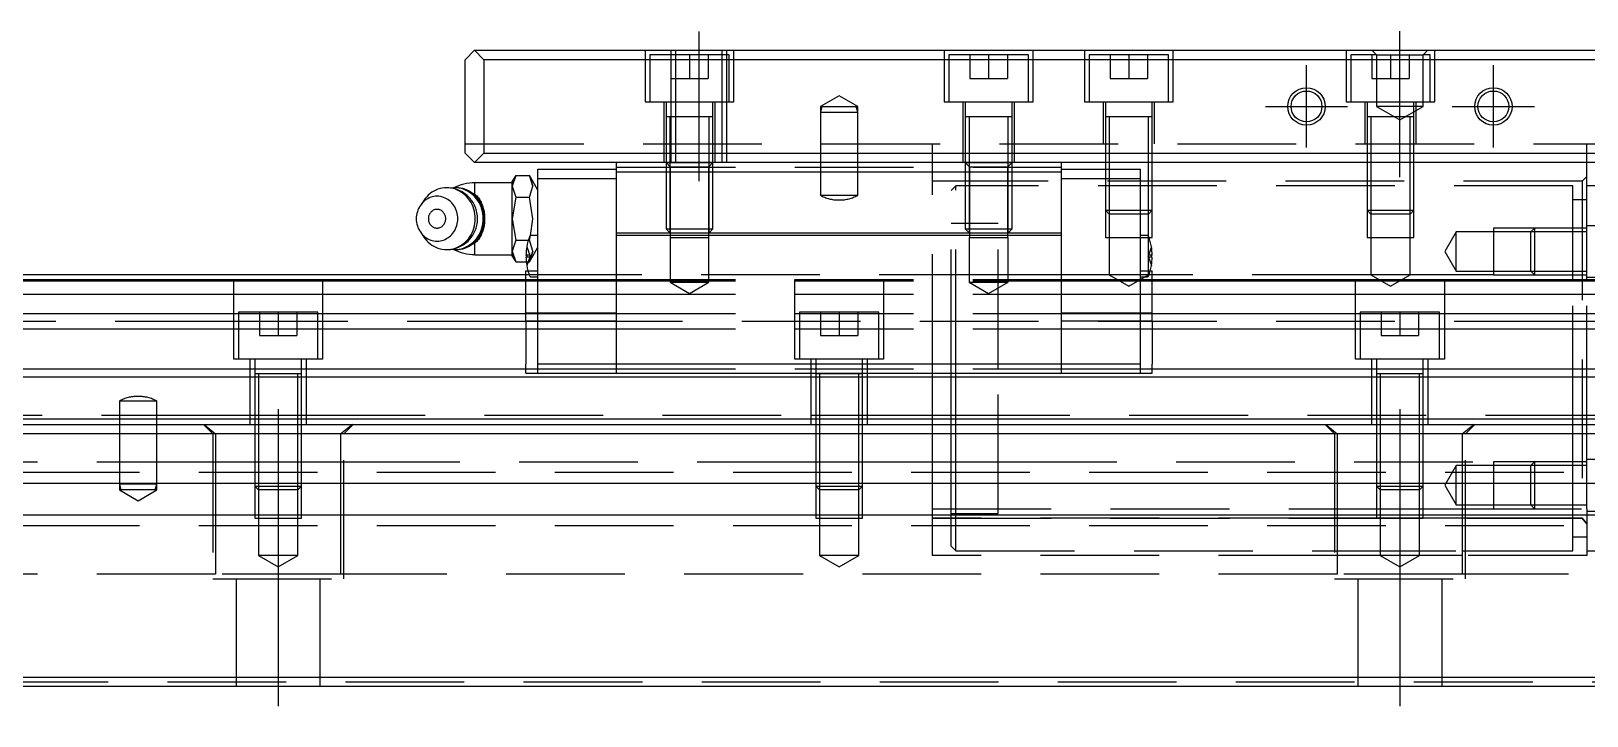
# Model space of a CAD drawing. Extents: x -20 to 1009, y -337 to 120.
# Drawn here: x 233.6 to 400, y -313.3 to -240.1 of the extents above; entities that cross this region are included whole.
import ezdxf

# ---------------------------------------------------------------- set-up
doc = ezdxf.new("R2010")
doc.units = 0
doc.linetypes.add('CENTER', pattern=[50.8, 31.75, -6.35, 6.35, -6.35])
doc.linetypes.add('DASHED', pattern=[19.05, 12.7, -6.35])
doc.layers.get('0').update_dxf_attribs({"linetype": 'CONTINUOUS'})
doc.layers.add('CENTER', color=1, linetype='CENTER')

msp = doc.modelspace()

# ---------------------------------------------------------------- linework, layer by layer
at = {"color": 7, "linetype": 'CONTINUOUS'}
for p, q in [((281, -242.12), (280, -243.12)), ((281, -242.12), (479, -242.12)), ((282, -243.12), (281, -242.12)), ((280, -253.12), (280, -243.12)), ((282, -243.12), (282, -253.12)), ((478, -243.12), (282, -243.12)), ((280, -253.12), (281, -254.12)), ((281, -254.12), (282, -253.12)), ((479, -254.12), (281, -254.12)), ((282, -253.12), (478, -253.12)), ((296.2, -255.12), (296.2, -254.12)), ((343.8, -255.12), (343.8, -254.12)), ((400, -266.62), (400, -254.12)), ((285.04, -256.27), (281.04, -256.27)), ((281.04, -257.51), (281.04, -256.27)), ((285.4, -255.5), (285.04, -256.12)), ((285.4, -255.5), (285.04, -256.66)), ((285.04, -256.66), (285.04, -256.12)), ((285.4, -255.5), (285.4, -255.5)), ((285.4, -255.5), (286.87, -255.5)), ((287.22, -256.12), (286.87, -255.5)), ((287.22, -256.66), (286.87, -255.5)), ((287.77, -257.06), (287.22, -256.12)), ((287.77, -255.82), (287.77, -254.82)), ((287.77, -254.82), (296.2, -254.82)), ((287.77, -275.62), (287.77, -255.82)), ((287.77, -255.82), (296.2, -255.82)), ((296.2, -255.12), (343.8, -255.12)), ((296.2, -261.62), (296.2, -255.12)), ((343.8, -254.82), (352.23, -254.82)), ((343.8, -261.62), (343.8, -255.12)), ((343.8, -255.82), (352.23, -255.82)), ((352.23, -255.82), (352.23, -254.82)), ((352.23, -275.62), (352.23, -255.82)), ((275.71, -257.96), (275.56, -258.16)), ((275.88, -257.77), (275.71, -257.96)), ((275.99, -257.98), (275.84, -258.07)), ((276.05, -257.6), (275.88, -257.77)), ((276.15, -257.9), (275.99, -257.98)), ((276.24, -257.44), (276.05, -257.6)), ((276.31, -257.83), (276.15, -257.9)), ((276.44, -257.3), (276.24, -257.44)), ((276.48, -257.78), (276.31, -257.83)), ((276.64, -257.17), (276.44, -257.3)), ((276.65, -257.75), (276.48, -257.78)), ((276.86, -257.07), (276.64, -257.17)), ((276.82, -257.73), (276.65, -257.75)), ((277, -257.72), (276.82, -257.73)), ((277.08, -256.98), (276.86, -257.07)), ((277.17, -257.73), (277, -257.72)), ((277.31, -256.91), (277.08, -256.98)), ((277.34, -257.75), (277.17, -257.73)), ((277.55, -256.86), (277.31, -256.91)), ((277.51, -257.79), (277.34, -257.75)), ((277.68, -257.84), (277.51, -257.79)), ((277.78, -256.83), (277.55, -256.86)), ((277.84, -257.91), (277.68, -257.84)), ((278.02, -256.82), (277.78, -256.83)), ((278, -257.99), (277.84, -257.91)), ((278.26, -256.83), (278.02, -256.82)), ((278.26, -256.83), (278.19, -256.82)), ((278.5, -256.86), (278.26, -256.83)), ((278.42, -256.84), (278.26, -256.83)), ((278.58, -256.87), (278.42, -256.84)), ((278.88, -256.82), (278.47, -256.85)), ((278.73, -256.91), (278.5, -256.86)), ((278.74, -256.9), (278.58, -256.87)), ((278.96, -256.98), (278.73, -256.91)), ((278.9, -256.94), (278.74, -256.9)), ((279.12, -256.83), (278.88, -256.82)), ((279.03, -256.82), (278.88, -256.82)), ((279.06, -256.99), (278.9, -256.94)), ((279.19, -257.07), (278.96, -256.98)), ((279.27, -256.83), (279.03, -256.82)), ((279.22, -257.05), (279.06, -256.99)), ((279.36, -256.86), (279.12, -256.83)), ((279.4, -257.18), (279.19, -257.07)), ((279.37, -257.11), (279.22, -257.05)), ((279.51, -256.86), (279.27, -256.83)), ((279.59, -256.91), (279.36, -256.86)), ((279.52, -257.18), (279.37, -257.11)), ((279.61, -257.31), (279.4, -257.18)), ((279.74, -256.91), (279.51, -256.86)), ((279.66, -257.26), (279.52, -257.18)), ((279.82, -256.98), (279.59, -256.91)), ((279.81, -257.45), (279.61, -257.31)), ((279.8, -257.34), (279.66, -257.26)), ((279.97, -256.98), (279.74, -256.91)), ((279.94, -257.44), (279.8, -257.34)), ((280, -257.61), (279.81, -257.45)), ((280.04, -257.07), (279.82, -256.98)), ((280.07, -257.54), (279.94, -257.44)), ((280.2, -257.07), (279.97, -256.98)), ((280.17, -257.79), (280, -257.61)), ((280.26, -257.18), (280.04, -257.07)), ((280.2, -257.64), (280.07, -257.54)), ((280.34, -257.98), (280.17, -257.79)), ((280.42, -257.18), (280.2, -257.07)), ((280.32, -257.76), (280.2, -257.64)), ((280.47, -257.31), (280.26, -257.18)), ((280.28, -257.11), (281.04, -257.51)), ((280.44, -257.87), (280.32, -257.76)), ((280.49, -258.18), (280.34, -257.98)), ((280.62, -257.31), (280.42, -257.18)), ((280.55, -258), (280.44, -257.87)), ((280.67, -257.45), (280.47, -257.31)), ((280.82, -257.45), (280.62, -257.31)), ((280.86, -257.61), (280.67, -257.45)), ((281.01, -257.61), (280.82, -257.45)), ((281.03, -257.79), (280.86, -257.61)), ((281.19, -257.79), (281.01, -257.61)), ((281.2, -257.98), (281.03, -257.79)), ((281.04, -257.51), (281.14, -257.6)), ((281.14, -257.6), (281.23, -257.69)), ((281.35, -257.98), (281.19, -257.79)), ((281.34, -258.18), (281.2, -257.98)), ((281.23, -257.69), (281.32, -257.79)), ((281.32, -257.79), (281.41, -257.9)), ((281.5, -258.18), (281.35, -257.98)), ((281.41, -257.9), (281.49, -258.01)), ((285.04, -260.12), (285.04, -256.66)), ((285.04, -256.66), (285.4, -257.81)), ((285.4, -257.81), (285.04, -260.12)), ((285.4, -257.81), (286.87, -257.81)), ((286.87, -257.81), (287.22, -256.66)), ((287.22, -260.12), (286.87, -257.81)), ((407.77, -256.62), (400, -256.62)), ((274.83, -259.55), (274.8, -259.74)), ((274.88, -259.37), (274.83, -259.55)), ((274.94, -259.19), (274.88, -259.37)), ((275.02, -259.02), (274.94, -259.19)), ((275.1, -258.85), (275.02, -259.02)), ((275.2, -258.7), (275.1, -258.85)), ((275.56, -258.16), (275.2, -258.7)), ((275.31, -258.55), (275.2, -258.7)), ((275.43, -258.41), (275.31, -258.55)), ((275.56, -258.28), (275.43, -258.41)), ((275.69, -258.17), (275.56, -258.28)), ((275.84, -258.07), (275.69, -258.17)), ((276.19, -259.62), (276.15, -259.7)), ((276.23, -259.55), (276.19, -259.62)), ((276.28, -259.48), (276.23, -259.55)), ((276.33, -259.41), (276.28, -259.48)), ((276.39, -259.35), (276.33, -259.41)), ((276.46, -259.3), (276.39, -259.35)), ((276.52, -259.25), (276.46, -259.3)), ((276.59, -259.21), (276.52, -259.25)), ((276.67, -259.18), (276.59, -259.21)), ((276.75, -259.15), (276.67, -259.18)), ((276.82, -259.14), (276.75, -259.15)), ((276.9, -259.12), (276.82, -259.14)), ((276.99, -259.12), (276.9, -259.12)), ((277.07, -259.12), (276.99, -259.12)), ((277.15, -259.14), (277.07, -259.12)), ((277.22, -259.15), (277.15, -259.14)), ((277.3, -259.18), (277.22, -259.15)), ((277.38, -259.21), (277.3, -259.18)), ((277.45, -259.25), (277.38, -259.21)), ((277.52, -259.3), (277.45, -259.25)), ((277.58, -259.35), (277.52, -259.3)), ((277.64, -259.41), (277.58, -259.35)), ((277.69, -259.48), (277.64, -259.41)), ((277.74, -259.55), (277.69, -259.48)), ((277.79, -259.62), (277.74, -259.55)), ((277.82, -259.7), (277.79, -259.62)), ((278.15, -258.08), (278, -257.99)), ((278.29, -258.18), (278.15, -258.08)), ((278.43, -258.3), (278.29, -258.18)), ((278.56, -258.43), (278.43, -258.3)), ((278.67, -258.57), (278.56, -258.43)), ((278.78, -258.71), (278.67, -258.57)), ((278.88, -258.87), (278.78, -258.71)), ((278.96, -259.03), (278.88, -258.87)), ((279.03, -259.2), (278.96, -259.03)), ((279.09, -259.38), (279.03, -259.2)), ((279.14, -259.56), (279.09, -259.38)), ((279.18, -259.75), (279.14, -259.56)), ((280.62, -258.4), (280.49, -258.18)), ((280.65, -258.13), (280.55, -258)), ((280.74, -258.62), (280.62, -258.4)), ((280.75, -258.26), (280.65, -258.13)), ((280.84, -258.86), (280.74, -258.62)), ((280.84, -258.4), (280.75, -258.26)), ((280.92, -258.54), (280.84, -258.4)), ((280.92, -259.1), (280.84, -258.86)), ((280.99, -258.69), (280.92, -258.54)), ((280.98, -259.35), (280.92, -259.1)), ((281.03, -259.6), (280.98, -259.35)), ((281.06, -258.84), (280.99, -258.69)), ((281.06, -259.86), (281.03, -259.6)), ((281.12, -259), (281.06, -258.84)), ((281.17, -259.15), (281.12, -259)), ((281.22, -259.31), (281.17, -259.15)), ((281.25, -259.47), (281.22, -259.31)), ((281.28, -259.63), (281.25, -259.47)), ((281.3, -259.8), (281.28, -259.63)), ((281.48, -258.4), (281.34, -258.18)), ((281.59, -258.62), (281.48, -258.4)), ((281.49, -258.01), (281.56, -258.12)), ((281.63, -258.4), (281.5, -258.18)), ((281.56, -258.12), (281.63, -258.25)), ((281.69, -258.86), (281.59, -258.62)), ((281.63, -258.25), (281.7, -258.37)), ((281.75, -258.62), (281.63, -258.4)), ((281.78, -259.1), (281.69, -258.86)), ((281.7, -258.37), (281.76, -258.5)), ((281.85, -258.86), (281.75, -258.62)), ((281.76, -258.5), (281.82, -258.64)), ((281.84, -259.35), (281.78, -259.1)), ((281.82, -258.64), (281.86, -258.75)), ((281.89, -259.6), (281.84, -259.35)), ((281.93, -259.1), (281.85, -258.86)), ((281.86, -258.75), (281.9, -258.87)), ((281.92, -259.86), (281.89, -259.6)), ((281.9, -258.87), (281.93, -258.99)), ((281.93, -258.99), (281.96, -259.11)), ((282, -259.35), (281.93, -259.1)), ((281.96, -259.11), (281.99, -259.23)), ((281.99, -259.23), (282.02, -259.36)), ((282.04, -259.6), (282, -259.35)), ((282.02, -259.36), (282.04, -259.51)), ((282.04, -259.51), (282.06, -259.66)), ((282.07, -259.86), (282.04, -259.6)), ((274.8, -259.74), (274.77, -259.93)), ((274.77, -259.93), (274.77, -260.12)), ((274.77, -260.12), (274.77, -260.31)), ((274.77, -260.31), (274.8, -260.5)), ((274.8, -260.5), (274.83, -260.69)), ((274.83, -260.69), (274.88, -260.87)), ((274.88, -260.87), (274.94, -261.05)), ((274.94, -261.05), (275.02, -261.22)), ((275.02, -261.22), (275.1, -261.39)), ((276.08, -259.95), (276.06, -260.03)), ((276.06, -260.03), (276.06, -260.12)), ((276.06, -260.12), (276.06, -260.21)), ((276.06, -260.21), (276.08, -260.29)), ((276.09, -259.86), (276.08, -259.95)), ((276.08, -260.29), (276.09, -260.38)), ((276.12, -259.78), (276.09, -259.86)), ((276.09, -260.38), (276.12, -260.46)), ((276.15, -259.7), (276.12, -259.78)), ((276.12, -260.46), (276.15, -260.54)), ((276.15, -260.54), (276.19, -260.62)), ((276.19, -260.62), (276.23, -260.69)), ((276.23, -260.69), (276.28, -260.76)), ((276.28, -260.76), (276.33, -260.83)), ((276.33, -260.83), (276.39, -260.89)), ((276.39, -260.89), (276.46, -260.94)), ((276.46, -260.94), (276.52, -260.99)), ((276.52, -260.99), (276.59, -261.03)), ((276.59, -261.03), (276.67, -261.06)), ((276.67, -261.06), (276.75, -261.09)), ((276.75, -261.09), (276.82, -261.1)), ((276.82, -261.1), (276.9, -261.12)), ((276.9, -261.12), (276.99, -261.12)), ((276.99, -261.12), (277.07, -261.12)), ((277.07, -261.12), (277.15, -261.1)), ((277.15, -261.1), (277.22, -261.09)), ((277.22, -261.09), (277.3, -261.06)), ((277.3, -261.06), (277.38, -261.03)), ((277.38, -261.03), (277.45, -260.99)), ((277.45, -260.99), (277.52, -260.94)), ((277.52, -260.94), (277.58, -260.89)), ((277.58, -260.89), (277.64, -260.83)), ((277.64, -260.83), (277.69, -260.76)), ((277.69, -260.76), (277.74, -260.69)), ((277.74, -260.69), (277.79, -260.62)), ((277.79, -260.62), (277.82, -260.54)), ((277.85, -259.78), (277.82, -259.7)), ((277.82, -260.54), (277.85, -260.46)), ((277.88, -259.86), (277.85, -259.78)), ((277.85, -260.46), (277.88, -260.38)), ((277.9, -259.95), (277.88, -259.86)), ((277.88, -260.38), (277.9, -260.29)), ((277.91, -260.03), (277.9, -259.95)), ((277.9, -260.29), (277.91, -260.21)), ((277.91, -260.12), (277.91, -260.03)), ((277.91, -260.21), (277.91, -260.12)), ((278.88, -261.37), (278.96, -261.21)), ((278.96, -261.21), (279.03, -261.04)), ((279.03, -261.04), (279.09, -260.86)), ((279.09, -260.86), (279.14, -260.68)), ((279.14, -260.68), (279.18, -260.49)), ((279.2, -259.93), (279.18, -259.75)), ((279.18, -260.49), (279.2, -260.31)), ((279.2, -260.12), (279.2, -259.93)), ((279.2, -260.31), (279.2, -260.12)), ((280.84, -261.38), (280.92, -261.14)), ((280.92, -261.14), (280.98, -260.89)), ((280.98, -260.89), (281.03, -260.64)), ((281.03, -260.64), (281.06, -260.38)), ((281.04, -261.45), (281.1, -261.3)), ((281.07, -260.12), (281.06, -259.86)), ((281.06, -260.38), (281.07, -260.12)), ((281.1, -261.3), (281.16, -261.14)), ((281.16, -261.14), (281.2, -260.99)), ((281.2, -260.99), (281.24, -260.83)), ((281.24, -260.83), (281.27, -260.67)), ((281.27, -260.67), (281.3, -260.5)), ((281.31, -259.96), (281.3, -259.8)), ((281.3, -260.5), (281.31, -260.34)), ((281.32, -260.12), (281.31, -259.96)), ((281.31, -260.34), (281.32, -260.18)), ((281.32, -260.18), (281.32, -260.12)), ((281.69, -261.38), (281.78, -261.14)), ((281.78, -261.14), (281.84, -260.89)), ((281.84, -260.89), (281.89, -260.64)), ((281.85, -261.38), (281.93, -261.14)), ((281.89, -260.64), (281.92, -260.38)), ((281.95, -261.18), (281.91, -261.32)), ((281.93, -260.12), (281.92, -259.86)), ((281.92, -260.38), (281.93, -260.12)), ((281.93, -261.14), (282, -260.89)), ((281.99, -261.03), (281.95, -261.18)), ((282.02, -260.88), (281.99, -261.03)), ((282, -260.89), (282.04, -260.64)), ((282.04, -260.76), (282.02, -260.88)), ((282.04, -260.64), (282.07, -260.38)), ((282.05, -260.63), (282.04, -260.76)), ((282.06, -260.5), (282.05, -260.63)), ((282.06, -259.66), (282.07, -259.81)), ((282.07, -260.38), (282.06, -260.5)), ((282.07, -259.81), (282.08, -259.97)), ((282.08, -260.12), (282.07, -259.86)), ((282.07, -260.38), (282.08, -260.12)), ((282.08, -260.25), (282.07, -260.38)), ((282.08, -259.97), (282.08, -260.12)), ((282.08, -260.12), (282.08, -260.12)), ((282.08, -260.12), (282.08, -260.25)), ((285.04, -263.58), (285.04, -260.12)), ((285.04, -260.12), (285.4, -262.43)), ((287, -261.92), (287.22, -260.12)), ((275.1, -261.39), (275.2, -261.54)), ((275.2, -261.54), (275.31, -261.69)), ((275.2, -261.54), (275.56, -262.08)), ((275.31, -261.69), (275.43, -261.83)), ((275.43, -261.83), (275.56, -261.96)), ((275.56, -261.96), (275.69, -262.07)), ((275.56, -262.08), (275.71, -262.28)), ((275.69, -262.07), (275.84, -262.17)), ((275.71, -262.28), (275.88, -262.47)), ((275.84, -262.17), (275.99, -262.26)), ((275.88, -262.47), (276.05, -262.64)), ((275.99, -262.26), (276.15, -262.34)), ((276.05, -262.64), (276.24, -262.8)), ((276.15, -262.34), (276.31, -262.41)), ((276.24, -262.8), (276.44, -262.94)), ((276.31, -262.41), (276.48, -262.46)), ((276.44, -262.94), (276.64, -263.07)), ((276.48, -262.46), (276.65, -262.49)), ((276.65, -262.49), (276.82, -262.51)), ((276.82, -262.51), (277, -262.52)), ((277, -262.52), (277.17, -262.51)), ((277.17, -262.51), (277.34, -262.49)), ((277.34, -262.49), (277.51, -262.45)), ((277.51, -262.45), (277.68, -262.4)), ((277.68, -262.4), (277.84, -262.33)), ((277.84, -262.33), (278, -262.25)), ((278, -262.25), (278.15, -262.16)), ((278.15, -262.16), (278.29, -262.06)), ((278.29, -262.06), (278.43, -261.94)), ((278.43, -261.94), (278.56, -261.81)), ((278.56, -261.81), (278.67, -261.67)), ((278.67, -261.67), (278.78, -261.53)), ((278.78, -261.53), (278.88, -261.37)), ((279.4, -263.06), (279.61, -262.93)), ((279.61, -262.93), (279.81, -262.79)), ((279.64, -262.99), (279.78, -262.91)), ((279.78, -262.91), (279.92, -262.82)), ((279.81, -262.79), (280, -262.63)), ((279.92, -262.82), (280.05, -262.72)), ((280, -262.63), (280.17, -262.45)), ((280.05, -262.72), (280.18, -262.62)), ((280.17, -262.45), (280.34, -262.26)), ((280.18, -262.62), (280.3, -262.51)), ((280.26, -263.06), (280.47, -262.93)), ((281.04, -262.73), (280.28, -263.13)), ((280.3, -262.51), (280.41, -262.39)), ((280.34, -262.26), (280.49, -262.06)), ((280.41, -262.39), (280.52, -262.27)), ((280.42, -263.06), (280.62, -262.93)), ((280.47, -262.93), (280.67, -262.79)), ((280.49, -262.06), (280.62, -261.84)), ((280.52, -262.27), (280.62, -262.14)), ((280.62, -261.84), (280.74, -261.62)), ((280.62, -262.14), (280.72, -262.01)), ((280.62, -262.93), (280.82, -262.79)), ((280.67, -262.79), (280.86, -262.63)), ((280.72, -262.01), (280.81, -261.88)), ((280.74, -261.62), (280.84, -261.38)), ((280.81, -261.88), (280.89, -261.74)), ((280.82, -262.79), (281.01, -262.63)), ((280.86, -262.63), (281.03, -262.45)), ((280.89, -261.74), (280.97, -261.59)), ((280.97, -261.59), (281.04, -261.45)), ((281.01, -262.63), (281.19, -262.45)), ((281.03, -262.45), (281.2, -262.26)), ((281.14, -262.64), (281.04, -262.73)), ((281.04, -263.97), (281.04, -262.73)), ((281.23, -262.55), (281.14, -262.64)), ((281.19, -262.45), (281.35, -262.26)), ((281.2, -262.26), (281.34, -262.06)), ((281.32, -262.45), (281.23, -262.55)), ((281.41, -262.34), (281.32, -262.45)), ((281.34, -262.06), (281.48, -261.84)), ((281.35, -262.26), (281.5, -262.06)), ((281.49, -262.23), (281.41, -262.34)), ((281.48, -261.84), (281.59, -261.62)), ((281.56, -262.12), (281.49, -262.23)), ((281.5, -262.06), (281.63, -261.84)), ((281.63, -261.99), (281.56, -262.12)), ((281.59, -261.62), (281.69, -261.38)), ((281.63, -261.84), (281.75, -261.62)), ((281.7, -261.87), (281.63, -261.99)), ((281.76, -261.74), (281.7, -261.87)), ((281.75, -261.62), (281.85, -261.38)), ((281.82, -261.6), (281.76, -261.74)), ((281.87, -261.46), (281.82, -261.6)), ((281.91, -261.32), (281.87, -261.46)), ((285.4, -262.43), (285.04, -263.58)), ((285.4, -262.43), (286.74, -262.43)), ((287.77, -261.92), (286.99, -261.92)), ((296.2, -261.87), (296.2, -261.62)), ((296.2, -261.62), (343.8, -261.62)), ((296.2, -275.62), (296.2, -261.87)), ((296.2, -261.87), (343.8, -261.87)), ((343.8, -261.87), (343.8, -261.62)), ((343.8, -275.62), (343.8, -261.87)), ((353.01, -261.92), (352.23, -261.92)), ((276.64, -263.07), (276.86, -263.17)), ((276.86, -263.17), (277.08, -263.26)), ((277.08, -263.26), (277.31, -263.33)), ((277.31, -263.33), (277.55, -263.38)), ((277.55, -263.38), (277.78, -263.41)), ((277.78, -263.41), (278.02, -263.42)), ((278.02, -263.42), (278.26, -263.41)), ((278.19, -263.42), (278.25, -263.41)), ((278.25, -263.41), (278.41, -263.4)), ((278.26, -263.41), (278.5, -263.38)), ((278.41, -263.4), (278.57, -263.37)), ((278.47, -263.39), (278.88, -263.42)), ((278.5, -263.38), (278.73, -263.33)), ((278.57, -263.37), (278.73, -263.34)), ((278.73, -263.33), (278.96, -263.26)), ((278.73, -263.34), (278.89, -263.3)), ((278.88, -263.42), (279.12, -263.41)), ((278.88, -263.42), (279.03, -263.42)), ((278.89, -263.3), (279.05, -263.26)), ((278.96, -263.26), (279.19, -263.17)), ((279.03, -263.42), (279.27, -263.41)), ((279.05, -263.26), (279.2, -263.2)), ((279.12, -263.41), (279.36, -263.38)), ((279.19, -263.17), (279.4, -263.06)), ((279.2, -263.2), (279.35, -263.14)), ((279.27, -263.41), (279.51, -263.38)), ((279.35, -263.14), (279.5, -263.07)), ((279.36, -263.38), (279.59, -263.33)), ((279.5, -263.07), (279.64, -262.99)), ((279.51, -263.38), (279.74, -263.33)), ((279.59, -263.33), (279.82, -263.26)), ((279.74, -263.33), (279.97, -263.26)), ((279.82, -263.26), (280.04, -263.17)), ((279.97, -263.26), (280.2, -263.17)), ((280.04, -263.17), (280.26, -263.06)), ((280.2, -263.17), (280.42, -263.06)), ((281.04, -263.97), (285.04, -263.97)), ((285.04, -264.12), (285.04, -263.58)), ((285.04, -263.58), (285.4, -264.74)), ((285.04, -264.12), (285.4, -264.74)), ((286.5, -264.02), (286.58, -264.02)), ((286.58, -264.22), (286.5, -264.22)), ((286.58, -264.02), (286.58, -264.22)), ((353.42, -264.22), (353.42, -264.02)), ((353.42, -264.02), (353.5, -264.02)), ((353.5, -264.22), (353.42, -264.22)), ((286.5, -266.12), (28, -266.12)), ((285.4, -264.74), (285.4, -264.74)), ((285.4, -264.74), (286.53, -264.74)), ((286.5, -268.29), (286.5, -265.69)), ((286.5, -265.69), (286.71, -265.69)), ((353.29, -265.69), (353.5, -265.69)), ((353.5, -268.29), (353.5, -265.69)), ((0, -266.62), (286.5, -266.62)), ((0, -266.78), (286.5, -266.78)), ((286.99, -266.32), (287.77, -266.32)), ((352.23, -266.32), (353.01, -266.32)), ((353.5, -266.62), (406.5, -266.62)), ((353.5, -266.78), (406.5, -266.78)), ((0, -268.18), (286.5, -268.18)), ((286.5, -270.2), (286.5, -268.29)), ((353.5, -268.18), (406.5, -268.18)), ((353.5, -270.2), (353.5, -268.29)), ((0, -270.26), (286.5, -270.26)), ((286.5, -270.2), (287.77, -270.2)), ((286.5, -271.05), (286.5, -270.2)), ((286.5, -271.05), (286.5, -275.66)), ((286.5, -271.05), (287.77, -271.05)), ((352.23, -270.2), (353.5, -270.2)), ((352.23, -271.05), (353.5, -271.05)), ((353.5, -271.05), (353.5, -270.2)), ((353.5, -270.26), (406.5, -270.26)), ((353.5, -271.05), (353.5, -275.66)), ((0, -271.88), (286.5, -271.88)), ((353.5, -271.88), (406.5, -271.88)), ((0, -276.17), (286.5, -276.17)), ((286.5, -276.62), (286.5, -275.66)), ((287.77, -276.62), (287.77, -275.62)), ((287.77, -275.62), (296.2, -275.62)), ((296.2, -276.62), (296.2, -275.62)), ((296.2, -275.62), (343.8, -275.62)), ((343.8, -275.62), (352.23, -275.62)), ((343.8, -276.62), (343.8, -275.62)), ((352.23, -276.62), (352.23, -275.62)), ((353.5, -276.62), (353.5, -275.66)), ((353.5, -276.17), (406.5, -276.17)), ((0, -277.02), (760, -277.02)), ((286.5, -276.62), (287.77, -276.62)), ((287.77, -276.62), (296.2, -276.62)), ((296.2, -276.62), (343.8, -276.62)), ((343.8, -276.62), (352.23, -276.62)), ((352.23, -276.62), (353.5, -276.62)), ((0, -281.52), (760, -281.52)), ((1, -282.12), (759, -282.12)), ((758, -283.12), (2, -283.12)), ((758, -288.42), (2, -288.42)), ((758, -291.82), (2, -291.82)), ((2, -309.12), (758, -309.12)), ((759, -310.12), (1, -310.12))]:
    msp.add_line(p, q, dxfattribs=at)
at = {"color": 3, "linetype": 'DASHED'}
for p, q in [((299.25, -242.12), (299.25, -247.62)), ((299.75, -242.62), (299.75, -247.62)), ((308.25, -242.62), (299.75, -242.62)), ((302, -242.12), (302, -242.62)), ((302, -242.62), (302, -245.12)), ((302.5, -242.12), (302.5, -254.12)), ((304, -242.62), (304, -245.12)), ((306, -242.62), (306, -245.12)), ((307.5, -254.12), (307.5, -242.12)), ((308, -242.62), (308, -242.12)), ((308, -247.62), (308, -242.62)), ((308.25, -247.62), (308.25, -242.62)), ((308.75, -247.62), (308.75, -242.12)), ((331.25, -242.12), (331.25, -247.62)), ((331.75, -242.62), (331.75, -247.62)), ((340.25, -242.62), (331.75, -242.62)), ((334, -242.62), (334, -245.12)), ((336, -242.62), (336, -245.12)), ((338, -242.62), (338, -245.12)), ((340.25, -247.62), (340.25, -242.62)), ((340.75, -247.62), (340.75, -242.12)), ((346.25, -242.12), (346.25, -247.62)), ((346.75, -242.62), (346.75, -247.62)), ((355.25, -242.62), (346.75, -242.62)), ((349, -242.62), (349, -245.12)), ((351, -242.62), (351, -245.12)), ((353, -242.62), (353, -245.12)), ((355.25, -247.62), (355.25, -242.62)), ((355.75, -247.62), (355.75, -242.12)), ((374.25, -242.12), (374.25, -247.62)), ((374.75, -242.62), (374.75, -247.62)), ((377.5, -242.62), (374.75, -242.62)), ((377, -242.12), (377.5, -242.62)), ((377, -242.62), (377, -245.12)), ((377.5, -242.62), (377.5, -248.12)), ((377.5, -242.62), (382.5, -242.62)), ((379, -242.62), (379, -245.12)), ((381, -242.62), (381, -245.12)), ((382.5, -242.62), (383, -242.12)), ((382.5, -248.12), (382.5, -242.62)), ((383.25, -242.62), (382.5, -242.62)), ((383.25, -247.62), (383.25, -242.62)), ((383.75, -247.62), (383.75, -242.12)), ((302, -245.12), (302, -247.62)), ((302, -245.12), (304, -245.12)), ((304, -245.12), (306, -245.12)), ((334, -245.12), (336, -245.12)), ((336, -245.12), (338, -245.12)), ((349, -245.12), (351, -245.12)), ((351, -245.12), (353, -245.12)), ((377, -245.12), (379, -245.12)), ((379, -245.12), (381, -245.12)), ((299.25, -247.62), (308.75, -247.62)), ((301.25, -247.62), (301.25, -254.12)), ((301.5, -247.62), (301.5, -249.22)), ((302, -247.62), (302, -249.22)), ((306.5, -249.22), (306.5, -247.62)), ((306.75, -254.12), (306.75, -247.62)), ((308, -254.12), (308, -247.62)), ((320, -246.97), (318, -248.12)), ((322, -248.12), (320, -246.97)), ((331.25, -247.62), (340.75, -247.62)), ((333.25, -247.62), (333.25, -254.12)), ((333.5, -247.62), (333.5, -249.22)), ((338.5, -249.22), (338.5, -247.62)), ((338.75, -254.12), (338.75, -247.62)), ((346.25, -247.62), (355.75, -247.62)), ((348.25, -247.62), (348.25, -252.12)), ((348.5, -247.62), (348.5, -249.22)), ((353.5, -249.22), (353.5, -247.62)), ((353.75, -252.12), (353.75, -247.62)), ((374.25, -247.62), (383.75, -247.62)), ((376.25, -247.62), (376.25, -252.12)), ((376.5, -247.62), (376.5, -249.22)), ((381.5, -249.22), (381.5, -247.62)), ((381.75, -252.12), (381.75, -247.62)), ((306.5, -249.22), (301.5, -249.22)), ((301.5, -249.22), (301.5, -249.23)), ((301.5, -249.22), (301.5, -254.12)), ((301.5, -249.22), (301.5, -249.22)), ((301.9, -249.22), (301.9, -254.12)), ((302, -249.22), (302, -254.12)), ((306.1, -254.12), (306.1, -249.22)), ((306.5, -249.23), (306.5, -249.22)), ((306.5, -249.22), (306.5, -249.22)), ((306.5, -254.12), (306.5, -249.22)), ((318, -248.12), (318, -248.75)), ((318.17, -248.12), (318, -248.75)), ((318, -248.12), (320, -248.12)), ((318, -248.75), (318, -254.12)), ((318, -248.75), (322, -248.75)), ((320, -248.12), (322, -248.12)), ((322, -248.75), (321.83, -248.12)), ((322, -248.75), (322, -248.12)), ((322, -254.12), (322, -248.75)), ((338.5, -249.22), (333.5, -249.22)), ((338.5, -249.22), (333.5, -249.22)), ((338.5, -249.22), (333.5, -249.22)), ((338.5, -249.22), (333.5, -249.22)), ((338.5, -249.22), (333.5, -249.22)), ((333.5, -249.22), (333.5, -249.23)), ((333.5, -249.22), (333.5, -254.12)), ((333.5, -249.22), (333.5, -249.22)), ((333.9, -249.22), (333.9, -254.12)), ((338.1, -254.12), (338.1, -249.22)), ((338.5, -249.23), (338.5, -249.22)), ((338.5, -249.22), (338.5, -249.22)), ((338.5, -254.12), (338.5, -249.22)), ((353.5, -249.22), (348.5, -249.22)), ((353.5, -249.22), (348.5, -249.22)), ((348.5, -249.22), (348.5, -252.12)), ((348.5, -249.22), (348.5, -249.22)), ((348.5, -249.22), (348.5, -249.23)), ((348.9, -249.22), (348.9, -252.12)), ((353.1, -252.12), (353.1, -249.22)), ((353.5, -252.12), (353.5, -249.22)), ((353.5, -249.22), (353.5, -249.22)), ((353.5, -249.23), (353.5, -249.22)), ((381.5, -249.22), (376.5, -249.22)), ((381.5, -249.22), (376.5, -249.22)), ((381.5, -249.22), (376.5, -249.22)), ((376.5, -249.22), (376.5, -252.12)), ((376.5, -249.22), (376.5, -249.22)), ((376.5, -249.22), (376.5, -249.23)), ((376.9, -249.22), (376.9, -252.12)), ((377.5, -248.12), (380, -249.56)), ((382.5, -248.12), (377.5, -248.12)), ((380, -249.56), (382.5, -248.12)), ((381.1, -252.12), (381.1, -249.22)), ((381.5, -249.22), (381.5, -249.22)), ((381.5, -252.12), (381.5, -249.22)), ((381.5, -249.23), (381.5, -249.22)), ((280, -252.12), (480, -252.12)), ((330, -254.12), (330, -252.12)), ((348.5, -252.12), (348.5, -259.22)), ((348.5, -252.12), (348.5, -259.22)), ((348.9, -252.12), (348.9, -259.62)), ((353.1, -259.62), (353.1, -252.12)), ((353.5, -259.22), (353.5, -252.12)), ((353.5, -259.22), (353.5, -252.12)), ((376.5, -252.12), (376.5, -259.22)), ((376.5, -252.12), (376.5, -259.22)), ((376.9, -252.12), (376.9, -259.62)), ((381.1, -259.62), (381.1, -252.12)), ((381.5, -259.22), (381.5, -252.12)), ((381.5, -259.22), (381.5, -252.12)), ((400, -254.12), (400, -252.12)), ((296.2, -254.62), (343.8, -254.62)), ((301.5, -254.12), (301.94, -254.56)), ((301.5, -254.12), (301.5, -261.22)), ((301.5, -254.12), (306.5, -254.12)), ((301.9, -254.12), (301.9, -261.62)), ((301.94, -254.56), (301.94, -262.12)), ((301.94, -254.56), (306.06, -254.56)), ((306.06, -254.56), (306.5, -254.12)), ((306.06, -262.12), (306.06, -254.56)), ((306.1, -261.62), (306.1, -254.12)), ((306.5, -261.22), (306.5, -254.12)), ((318, -254.12), (318, -257.62)), ((322, -257.62), (322, -254.12)), ((330, -276.62), (330, -254.12)), ((333.5, -254.12), (333.94, -254.56)), ((333.5, -254.12), (333.5, -261.22)), ((333.5, -254.12), (338.5, -254.12)), ((333.9, -254.12), (333.9, -261.62)), ((333.94, -254.56), (333.94, -262.12)), ((333.94, -254.56), (338.06, -254.56)), ((338.06, -254.56), (338.5, -254.12)), ((338.06, -262.12), (338.06, -254.56)), ((338.1, -261.62), (338.1, -254.12)), ((338.5, -261.22), (338.5, -254.12)), ((285.04, -256.66), (285.4, -255.5)), ((286.87, -255.5), (287.22, -256.66)), ((399.5, -256.12), (330, -256.12)), ((400, -255.62), (399.5, -256.12)), ((399.5, -256.12), (399.5, -292.12)), ((318, -257.62), (322, -257.62)), ((332.5, -256.62), (332, -257.12)), ((332, -276.12), (332, -257.12)), ((333.5, -256.62), (332.5, -256.62)), ((332.5, -276.12), (332.5, -256.62)), ((333.9, -256.62), (333.5, -256.62)), ((338.1, -256.62), (333.9, -256.62)), ((338.5, -256.62), (338.1, -256.62)), ((398.5, -256.62), (338.5, -256.62)), ((398.5, -261.12), (398.5, -256.62)), ((319.94, -258.12), (320.06, -258.12)), ((348.5, -259.22), (348.5, -262.12)), ((348.5, -259.22), (353.5, -259.22)), ((348.5, -259.22), (348.9, -259.62)), ((348.9, -259.62), (348.9, -262.12)), ((353.1, -259.62), (348.9, -259.62)), ((353.1, -259.62), (353.5, -259.22)), ((353.1, -262.12), (353.1, -259.62)), ((353.5, -262.12), (353.5, -259.22)), ((376.5, -259.22), (376.5, -262.12)), ((376.5, -259.22), (376.9, -259.62)), ((376.5, -259.22), (381.5, -259.22)), ((376.9, -259.62), (376.9, -262.12)), ((381.1, -259.62), (376.9, -259.62)), ((381.1, -259.62), (381.5, -259.22)), ((381.1, -262.12), (381.1, -259.62)), ((381.5, -262.12), (381.5, -259.22)), ((400, -258.12), (398.5, -258.12)), ((301.5, -261.22), (301.9, -261.62)), ((301.5, -261.22), (306.5, -261.22)), ((306.1, -261.62), (306.5, -261.22)), ((337, -260.62), (332, -260.62)), ((333.5, -261.22), (333.9, -261.62)), ((333.5, -261.22), (338.5, -261.22)), ((337, -276.12), (337, -260.62)), ((338.1, -261.62), (338.5, -261.22)), ((394.4, -261.12), (390, -261.12)), ((390, -261.12), (390, -266.12)), ((394.4, -261.12), (394, -261.52)), ((400, -261.12), (394.4, -261.12)), ((400, -261.12), (394.4, -261.12)), ((394.4, -261.12), (394.4, -266.12)), ((398.5, -261.52), (398.5, -261.12)), ((410, -260.87), (400, -260.87)), ((286.74, -262.43), (286.87, -262.43)), ((286.87, -262.43), (287, -261.92)), ((287.22, -263.58), (286.87, -262.43)), ((301.93, -262.12), (301.93, -266.92)), ((301.93, -262.12), (306.07, -262.12)), ((306.07, -266.92), (306.07, -262.12)), ((333.93, -262.12), (333.93, -266.92)), ((333.93, -262.12), (338.07, -262.12)), ((338.07, -266.92), (338.07, -262.12)), ((348.5, -262.12), (353.5, -262.12)), ((348.9, -262.12), (348.9, -266.12)), ((353.1, -266.12), (353.1, -262.12)), ((376.5, -262.12), (381.5, -262.12)), ((376.9, -262.12), (376.9, -266.12)), ((381.1, -266.12), (381.1, -262.12)), ((386, -261.52), (384.79, -263.62)), ((390, -261.52), (386, -261.52)), ((386, -265.72), (386, -261.52)), ((394, -261.52), (390, -261.52)), ((400, -261.52), (394, -261.52)), ((394, -265.72), (394, -261.52)), ((398.5, -265.72), (398.5, -261.52)), ((285.4, -264.74), (285.04, -263.58)), ((286.58, -263.12), (286.9, -264.02)), ((286.58, -263.12), (286.58, -263.12)), ((286.58, -263.12), (286.58, -263.12)), ((286.58, -263.12), (286.58, -263.12)), ((286.58, -263.12), (286.58, -263.12)), ((286.9, -264.02), (286.58, -264.02)), ((286.9, -264.22), (286.58, -265.12)), ((286.9, -264.22), (286.58, -264.22)), ((287.22, -263.58), (286.87, -264.74)), ((286.87, -264.74), (287.22, -263.58)), ((286.87, -264.74), (287.22, -264.12)), ((286.9, -264.02), (286.94, -264.12)), ((286.9, -264.22), (286.94, -264.12)), ((287.22, -264.12), (287.77, -263.18)), ((353.1, -264.02), (353.06, -264.12)), ((353.1, -264.22), (353.06, -264.12)), ((353.42, -263.12), (353.1, -264.02)), ((353.42, -264.02), (353.1, -264.02)), ((353.1, -264.22), (353.42, -265.12)), ((353.42, -264.22), (353.1, -264.22)), ((353.42, -263.12), (353.42, -263.12)), ((353.42, -263.12), (353.42, -263.12)), ((384.79, -263.62), (386, -265.72)), ((286.84, -266.12), (286.5, -266.12)), ((286.53, -264.74), (286.87, -264.74)), ((286.58, -265.12), (286.58, -265.12)), ((286.58, -265.12), (286.58, -265.12)), ((286.71, -265.69), (287.77, -265.69)), ((287.77, -266.12), (286.84, -266.12)), ((296.2, -266.12), (287.77, -266.12)), ((337, -266.12), (296.2, -266.12)), ((348.9, -266.12), (337, -266.12)), ((348.9, -266.12), (351, -267.33)), ((353.1, -266.12), (348.9, -266.12)), ((351, -267.33), (353.1, -266.12)), ((352.23, -265.69), (353.29, -265.69)), ((376.9, -266.12), (353.1, -266.12)), ((353.42, -265.12), (353.42, -265.12)), ((353.42, -265.12), (353.42, -265.12)), ((376.9, -266.12), (379, -267.33)), ((381.1, -266.12), (376.9, -266.12)), ((379, -267.33), (381.1, -266.12)), ((390, -266.12), (381.1, -266.12)), ((386, -265.72), (390, -265.72)), ((390, -265.72), (394, -265.72)), ((390, -266.12), (394.4, -266.12)), ((394, -265.72), (394.4, -266.12)), ((394, -265.72), (400, -265.72)), ((394.4, -266.12), (400, -266.12)), ((394.4, -266.12), (400, -266.12)), ((398.5, -266.12), (398.5, -265.72)), ((398.5, -266.62), (398.5, -266.12)), ((255.25, -275.12), (255.25, -266.62)), ((264.75, -266.62), (264.75, -275.12)), ((286.5, -266.62), (287.77, -266.62)), ((286.5, -266.78), (287.77, -266.78)), ((287.77, -266.62), (296.2, -266.62)), ((287.77, -266.78), (296.2, -266.78)), ((296.2, -266.62), (343.8, -266.62)), ((296.2, -266.78), (343.8, -266.78)), ((301.93, -266.92), (304, -268.11)), ((301.93, -266.92), (306.07, -266.92)), ((304, -268.11), (306.07, -266.92)), ((315.25, -275.12), (315.25, -266.62)), ((324.75, -266.62), (324.75, -275.12)), ((333.93, -266.92), (336, -268.11)), ((333.93, -266.92), (338.07, -266.92)), ((336, -268.11), (338.07, -266.92)), ((343.8, -266.62), (352.23, -266.62)), ((343.8, -266.78), (352.23, -266.78)), ((352.23, -266.62), (353.5, -266.62)), ((352.23, -266.78), (353.5, -266.78)), ((375.25, -275.12), (375.25, -266.62)), ((384.75, -266.62), (384.75, -275.12)), ((398.5, -282.12), (398.5, -266.62)), ((400, -266.37), (410, -266.37)), ((400, -282.12), (400, -266.62)), ((286.5, -268.18), (287.77, -268.18)), ((287.77, -268.18), (296.2, -268.18)), ((296.2, -268.18), (343.8, -268.18)), ((343.8, -268.18), (352.23, -268.18)), ((352.23, -268.18), (353.5, -268.18)), ((255.25, -271.12), (204.75, -271.12)), ((255.75, -271.12), (255.25, -271.12)), ((255.75, -270.12), (255.75, -275.12)), ((264.25, -270.12), (255.75, -270.12)), ((264.25, -271.12), (255.75, -271.12)), ((258, -270.12), (258, -272.62)), ((260, -270.12), (260, -272.62)), ((262, -270.12), (262, -272.62)), ((264.25, -275.12), (264.25, -270.12)), ((264.75, -271.12), (264.25, -271.12)), ((286.5, -271.12), (264.75, -271.12)), ((286.5, -270.26), (287.77, -270.26)), ((287.77, -271.12), (286.5, -271.12)), ((287.77, -270.2), (296.2, -270.2)), ((287.77, -270.26), (296.2, -270.26)), ((287.77, -271.05), (296.2, -271.05)), ((296.2, -271.12), (287.77, -271.12)), ((296.2, -270.26), (343.8, -270.26)), ((398.5, -271.12), (296.2, -271.12)), ((315.75, -270.12), (315.75, -275.12)), ((324.25, -270.12), (315.75, -270.12)), ((318, -270.12), (318, -272.62)), ((320, -270.12), (320, -272.62)), ((322, -270.12), (322, -272.62)), ((324.25, -275.12), (324.25, -270.12)), ((343.8, -270.2), (352.23, -270.2)), ((343.8, -270.26), (352.23, -270.26)), ((343.8, -271.05), (352.23, -271.05)), ((352.23, -270.26), (353.5, -270.26)), ((375.75, -270.12), (375.75, -275.12)), ((384.25, -270.12), (375.75, -270.12)), ((378, -270.12), (378, -272.62)), ((380, -270.12), (380, -272.62)), ((382, -270.12), (382, -272.62)), ((384.25, -275.12), (384.25, -270.12)), ((400, -271.12), (398.5, -271.12)), ((406.5, -271.12), (400, -271.12)), ((258, -272.62), (260, -272.62)), ((260, -272.62), (262, -272.62)), ((286.5, -271.88), (287.77, -271.88)), ((287.77, -271.88), (296.2, -271.88)), ((296.2, -271.88), (343.8, -271.88)), ((318, -272.62), (320, -272.62)), ((320, -272.62), (322, -272.62)), ((343.8, -271.88), (352.23, -271.88)), ((352.23, -271.88), (353.5, -271.88)), ((378, -272.62), (380, -272.62)), ((380, -272.62), (382, -272.62)), ((264.75, -275.12), (255.25, -275.12)), ((257, -282.12), (257, -275.12)), ((257.5, -275.12), (257.5, -276.72)), ((262.5, -276.72), (262.5, -275.12)), ((263, -275.12), (263, -282.12)), ((286.5, -276.17), (287.77, -276.17)), ((287.77, -276.17), (296.2, -276.17)), ((296.2, -276.17), (343.8, -276.17)), ((324.75, -275.12), (315.25, -275.12)), ((317, -276.62), (317, -275.12)), ((317.5, -275.12), (317.5, -276.62)), ((322.5, -276.62), (322.5, -275.12)), ((323, -275.12), (323, -276.62)), ((332, -276.62), (332, -276.12)), ((332.5, -276.62), (332.5, -276.12)), ((337, -291.62), (337, -276.12)), ((343.8, -276.17), (352.23, -276.17)), ((352.23, -276.17), (353.5, -276.17)), ((384.75, -275.12), (375.25, -275.12)), ((377, -282.12), (377, -275.12)), ((377.5, -275.12), (377.5, -276.72)), ((382.5, -276.72), (382.5, -275.12)), ((383, -275.12), (383, -282.12)), ((257.5, -276.71), (257.5, -276.72)), ((262.5, -276.72), (257.5, -276.72)), ((262.5, -276.72), (257.5, -276.72)), ((257.5, -276.72), (257.5, -282.12)), ((257.5, -276.72), (257.5, -276.72)), ((257.9, -276.72), (257.9, -282.12)), ((262.1, -282.12), (262.1, -276.72)), ((262.5, -276.72), (262.5, -276.71)), ((262.5, -282.12), (262.5, -276.72)), ((262.5, -276.72), (262.5, -276.72)), ((317, -282.12), (317, -276.62)), ((317.5, -276.62), (317.5, -276.72)), ((317.5, -276.71), (317.5, -276.72)), ((322.5, -276.72), (317.5, -276.72)), ((322.5, -276.72), (317.5, -276.72)), ((317.5, -276.72), (317.5, -276.72)), ((317.5, -276.72), (317.5, -282.12)), ((317.9, -276.72), (317.9, -282.12)), ((322.1, -282.12), (322.1, -276.72)), ((322.5, -276.72), (322.5, -276.62)), ((322.5, -276.72), (322.5, -276.71)), ((322.5, -276.72), (322.5, -276.72)), ((322.5, -282.12), (322.5, -276.72)), ((323, -276.62), (323, -282.12)), ((330, -282.12), (330, -276.62)), ((332, -282.12), (332, -276.62)), ((332.5, -282.12), (332.5, -276.62)), ((377.5, -276.71), (377.5, -276.72)), ((382.5, -276.72), (377.5, -276.72)), ((377.5, -276.72), (377.5, -276.72)), ((377.5, -276.72), (377.5, -282.12)), ((377.9, -276.72), (377.9, -282.12)), ((382.1, -282.12), (382.1, -276.72)), ((382.5, -276.72), (382.5, -276.71)), ((382.5, -276.72), (382.5, -276.72)), ((382.5, -282.12), (382.5, -276.72)), ((245.06, -279.12), (244.94, -279.12)), ((203, -281.12), (243, -281.12)), ((243, -279.62), (243, -282.12)), ((247, -279.62), (243, -279.62)), ((243, -281.12), (247, -281.12)), ((247, -282.12), (247, -279.62)), ((247, -281.12), (257, -281.12)), ((257, -281.12), (257.5, -281.12)), ((257.5, -281.12), (257.9, -281.12)), ((257.9, -281.12), (262.1, -281.12)), ((262.1, -281.12), (262.5, -281.12)), ((262.5, -281.12), (263, -281.12)), ((263, -281.12), (317, -281.12)), ((317, -281.12), (317.5, -281.12)), ((317.5, -281.12), (317.9, -281.12)), ((317.9, -281.12), (322.1, -281.12)), ((322.1, -281.12), (322.5, -281.12)), ((322.5, -281.12), (323, -281.12)), ((323, -281.12), (330, -281.12)), ((330, -281.12), (332, -281.12)), ((332, -281.12), (398.5, -281.12)), ((398.5, -281.12), (400, -281.12)), ((400, -281.12), (410, -281.12)), ((243, -282.12), (243, -288.42)), ((247, -288.42), (247, -282.12)), ((252, -282.12), (253, -283.12)), ((252.06, -282.12), (253.29, -283.12)), ((257.5, -282.12), (257.5, -288.42)), ((257.5, -282.12), (257.5, -288.42)), ((257.9, -282.12), (257.9, -288.42)), ((262.1, -288.42), (262.1, -282.12)), ((262.5, -288.42), (262.5, -282.12)), ((262.5, -288.42), (262.5, -282.12)), ((267.94, -282.12), (266.71, -283.12)), ((267, -283.12), (268, -282.12)), ((317.5, -282.12), (317.5, -288.42)), ((317.5, -282.12), (317.5, -288.42)), ((317.9, -282.12), (317.9, -288.42)), ((322.1, -288.42), (322.1, -282.12)), ((322.5, -288.42), (322.5, -282.12)), ((322.5, -288.42), (322.5, -282.12)), ((330, -288.42), (330, -282.12)), ((332, -288.42), (332, -282.12)), ((332.5, -288.42), (332.5, -282.12)), ((372, -282.12), (373, -283.12)), ((372.06, -282.12), (373.29, -283.12)), ((377.5, -282.12), (377.5, -288.42)), ((377.5, -282.12), (377.5, -288.42)), ((377.9, -282.12), (377.9, -288.42)), ((382.1, -288.42), (382.1, -282.12)), ((382.5, -288.42), (382.5, -282.12)), ((382.5, -288.42), (382.5, -282.12)), ((387.94, -282.12), (386.71, -283.12)), ((387, -283.12), (388, -282.12)), ((398.5, -286.12), (398.5, -282.12)), ((400, -288.42), (400, -282.12)), ((253, -283.12), (253, -298.62)), ((253.29, -283.12), (253.29, -288.42)), ((266.71, -288.42), (266.71, -283.12)), ((267, -298.62), (267, -283.12)), ((373, -283.12), (373, -298.62)), ((373.29, -283.12), (373.29, -288.42)), ((386.71, -288.42), (386.71, -283.12)), ((387, -298.62), (387, -283.12)), ((202.5, -286.12), (243, -286.12)), ((243, -286.12), (247, -286.12)), ((247, -286.12), (253.29, -286.12)), ((253.29, -286.12), (257.5, -286.12)), ((257.5, -286.12), (257.9, -286.12)), ((257.9, -286.12), (262.1, -286.12)), ((262.1, -286.12), (262.5, -286.12)), ((262.5, -286.12), (266.71, -286.12)), ((266.71, -286.12), (317.5, -286.12)), ((317.5, -286.12), (317.9, -286.12)), ((317.9, -286.12), (322.1, -286.12)), ((322.1, -286.12), (322.5, -286.12)), ((322.5, -286.12), (330, -286.12)), ((330, -286.12), (332, -286.12)), ((332, -286.12), (337, -286.12)), ((337, -286.12), (390, -286.12)), ((394.4, -286.12), (390, -286.12)), ((390, -286.12), (390, -288.42)), ((394.4, -286.12), (394, -286.52)), ((400, -286.12), (394.4, -286.12)), ((400, -286.12), (394.4, -286.12)), ((394.4, -286.12), (394.4, -288.42)), ((398.5, -286.52), (398.5, -286.12)), ((410, -285.87), (400, -285.87)), ((759.5, -287.27), (0.5, -287.27)), ((386, -286.52), (384.79, -288.62)), ((390, -286.52), (386, -286.52)), ((386, -290.72), (386, -286.52)), ((394, -286.52), (390, -286.52)), ((400, -286.52), (394, -286.52)), ((394, -288.42), (394, -286.52)), ((398.5, -288.42), (398.5, -286.52)), ((243, -288.42), (243, -288.49)), ((243, -288.49), (243, -289.12)), ((243, -288.49), (243.17, -289.12)), ((247, -288.49), (243, -288.49)), ((243, -289.12), (245, -290.27)), ((247, -289.12), (243, -289.12)), ((245, -290.27), (247, -289.12)), ((246.83, -289.12), (247, -288.49)), ((247, -288.49), (247, -288.42)), ((247, -289.12), (247, -288.49)), ((253.29, -288.42), (253.29, -291.82)), ((257.5, -288.42), (257.5, -288.72)), ((257.5, -288.42), (257.5, -288.72)), ((257.5, -288.72), (257.9, -289.12)), ((257.5, -288.72), (257.5, -291.82)), ((257.5, -288.72), (262.5, -288.72)), ((257.9, -288.42), (257.9, -289.12)), ((257.9, -289.12), (257.9, -292.12)), ((262.1, -289.12), (257.9, -289.12)), ((262.1, -289.12), (262.1, -288.42)), ((262.1, -289.12), (262.5, -288.72)), ((262.1, -292.12), (262.1, -289.12)), ((262.5, -288.72), (262.5, -288.42)), ((262.5, -288.72), (262.5, -288.42)), ((262.5, -291.82), (262.5, -288.72)), ((266.71, -291.82), (266.71, -288.42)), ((317.5, -288.42), (317.5, -288.72)), ((317.5, -288.42), (317.5, -288.72)), ((317.5, -288.72), (317.9, -289.12)), ((317.5, -288.72), (317.5, -291.82)), ((317.5, -288.72), (322.5, -288.72)), ((317.9, -288.42), (317.9, -289.12)), ((317.9, -289.12), (317.9, -292.12)), ((322.1, -289.12), (317.9, -289.12)), ((322.1, -289.12), (322.1, -288.42)), ((322.1, -289.12), (322.5, -288.72)), ((322.1, -292.12), (322.1, -289.12)), ((322.5, -288.72), (322.5, -288.42)), ((322.5, -288.72), (322.5, -288.42)), ((322.5, -291.82), (322.5, -288.72)), ((330, -291.12), (330, -288.42)), ((332, -291.82), (332, -288.42)), ((332.5, -291.82), (332.5, -288.42)), ((373.29, -288.42), (373.29, -291.82)), ((377.5, -288.42), (377.5, -288.72)), ((377.5, -288.42), (377.5, -288.72)), ((377.5, -288.72), (377.9, -289.12)), ((377.5, -288.72), (377.5, -291.82)), ((377.5, -288.72), (382.5, -288.72)), ((377.9, -288.42), (377.9, -289.12)), ((377.9, -289.12), (377.9, -292.12)), ((382.1, -289.12), (377.9, -289.12)), ((382.1, -289.12), (382.1, -288.42)), ((382.1, -289.12), (382.5, -288.72)), ((382.1, -292.12), (382.1, -289.12)), ((382.5, -288.72), (382.5, -288.42)), ((382.5, -288.72), (382.5, -288.42)), ((382.5, -291.82), (382.5, -288.72)), ((384.79, -288.62), (386, -290.72)), ((386.71, -291.82), (386.71, -288.42)), ((390, -288.42), (390, -291.12)), ((394, -290.72), (394, -288.42)), ((394.4, -288.42), (394.4, -291.12)), ((398.5, -290.72), (398.5, -288.42)), ((400, -291.12), (400, -288.42)), ((330, -291.82), (330, -291.12)), ((330, -291.12), (373.29, -291.12)), ((373.29, -291.12), (377.5, -291.12)), ((377.5, -291.12), (382.5, -291.12)), ((382.5, -291.12), (386.71, -291.12)), ((386, -290.72), (390, -290.72)), ((386.71, -291.12), (400, -291.12)), ((390, -290.72), (394, -290.72)), ((394, -290.72), (394.4, -291.12)), ((394, -290.72), (400, -290.72)), ((398.5, -291.12), (398.5, -290.72)), ((398.5, -291.82), (398.5, -291.12)), ((400, -291.12), (400, -291.82)), ((253.29, -291.82), (253.29, -298.12)), ((257.5, -291.82), (257.5, -292.12)), ((257.5, -292.12), (262.5, -292.12)), ((257.9, -292.12), (257.9, -296.12)), ((262.1, -296.12), (262.1, -292.12)), ((262.5, -292.12), (262.5, -291.82)), ((266.71, -298.12), (266.71, -291.82)), ((317.5, -291.82), (317.5, -292.12)), ((317.5, -292.12), (322.5, -292.12)), ((317.9, -292.12), (317.9, -296.12)), ((322.1, -296.12), (322.1, -292.12)), ((322.5, -292.12), (322.5, -291.82)), ((330, -296.12), (330, -291.82)), ((330, -292.12), (399.5, -292.12)), ((332, -292.12), (330, -292.12)), ((332, -291.62), (337, -291.62)), ((332, -295.12), (332, -291.82)), ((373.29, -292.12), (332, -292.12)), ((332.5, -295.62), (332.5, -291.82)), ((373.29, -291.82), (373.29, -298.12)), ((377.5, -292.12), (373.29, -292.12)), ((377.5, -291.82), (377.5, -292.12)), ((382.5, -292.12), (377.5, -292.12)), ((377.5, -292.12), (382.5, -292.12)), ((377.9, -292.12), (377.9, -296.12)), ((382.1, -296.12), (382.1, -292.12)), ((382.5, -292.12), (382.5, -291.82)), ((386.71, -292.12), (382.5, -292.12)), ((386.71, -298.12), (386.71, -291.82)), ((398.5, -292.12), (386.71, -292.12)), ((398.5, -295.62), (398.5, -291.82)), ((399.5, -292.12), (398.5, -292.12)), ((399.5, -292.12), (400, -292.74)), ((400, -292.74), (399.5, -292.12)), ((400, -291.37), (410, -291.37)), ((400, -291.82), (400, -296.12)), ((759.5, -292.97), (0.5, -292.97)), ((398.5, -294.12), (400, -294.12)), ((257.9, -296.12), (260, -297.33)), ((262.1, -296.12), (257.9, -296.12)), ((260, -297.33), (262.1, -296.12)), ((317.9, -296.12), (320, -297.33)), ((322.1, -296.12), (317.9, -296.12)), ((320, -297.33), (322.1, -296.12)), ((373.29, -296.12), (330, -296.12)), ((332, -295.12), (332.5, -295.62)), ((332.5, -295.62), (373.29, -295.62)), ((373.29, -295.62), (386.71, -295.62)), ((377.9, -296.12), (373.29, -296.12)), ((377.9, -296.12), (380, -297.33)), ((382.1, -296.12), (377.9, -296.12)), ((380, -297.33), (382.1, -296.12)), ((386.71, -296.12), (382.1, -296.12)), ((386.71, -295.62), (398.5, -295.62)), ((400, -296.12), (386.71, -296.12)), ((400, -295.62), (410, -295.62)), ((253.29, -298.12), (146.71, -298.12)), ((253, -298.62), (267, -298.62)), ((266.71, -298.12), (253.29, -298.12)), ((255.5, -298.62), (255.5, -310.12)), ((264.5, -310.12), (264.5, -298.62)), ((373.29, -298.12), (266.71, -298.12)), ((373, -298.62), (387, -298.62)), ((386.71, -298.12), (373.29, -298.12)), ((375.5, -298.62), (375.5, -310.12)), ((384.5, -310.12), (384.5, -298.62)), ((493.29, -298.12), (386.71, -298.12)), ((0.5, -309.62), (759.5, -309.62))]:
    msp.add_line(p, q, dxfattribs=at)
at = {"color": 3, "linetype": 'CONTINUOUS'}
for centre in [(370, -248.12), (390, -248.12)]:
    msp.add_circle(centre, 2, dxfattribs=at)
at = {"color": 7, "linetype": 'CONTINUOUS'}
for centre in [(370, -248.12), (390, -248.12)]:
    msp.add_circle(centre, 1.65, dxfattribs=at)
for centre, radius, start, end in [((281.27, -262.27), 6, 92.1786, 114.894), ((292.5, -264.12), 6, 159.1494, 170.4059), ((286.99, -262.02), 0.1, 90, 159.1494), ((353.01, -262.02), 0.1, 20.8506, 90), ((347.5, -264.12), 6, 9.5941, 20.8506), ((281.27, -257.97), 6, 245.106, 267.8214), ((292.5, -264.12), 6, 170.4203, 179.0449), ((292.5, -264.12), 6, 180.9551, 189.5797), ((347.5, -264.12), 6, 0.9551, 9.5797), ((347.5, -264.12), 6, 350.4203, 359.0449), ((292.5, -264.12), 6, 189.5941, 200.8506), ((286.99, -266.22), 0.1, 200.8506, 270), ((353.01, -266.22), 0.1, 270, 339.1494), ((347.5, -264.12), 6, 339.1494, 350.4059)]:
    msp.add_arc(centre, radius, start, end, dxfattribs=at)
at = {"color": 3, "linetype": 'DASHED'}
for centre, start, end in [((319.94, -254.12), 241.0305, 270), ((320.06, -254.12), 270, 298.9695), ((244.94, -283.12), 90, 118.9695), ((245.06, -283.12), 61.0305, 90)]:
    msp.add_arc(centre, 4, start, end, dxfattribs=at)
at = {"layer": 'CENTER', "color": 1, "linetype": 'CENTER'}
for p, q in [((305, -240.12), (305, -256.12)), ((380, -255.67), (380, -240.07)), ((370, -252.52), (370, -243.72)), ((390, -252.52), (390, -243.72)), ((365.6, -248.12), (374.4, -248.12)), ((385.6, -248.12), (394.4, -248.12)), ((260, -280.47), (260, -313.27)), ((380, -280.47), (380, -313.27))]:
    msp.add_line(p, q, dxfattribs=at)

doc.saveas('drawing.dxf')
